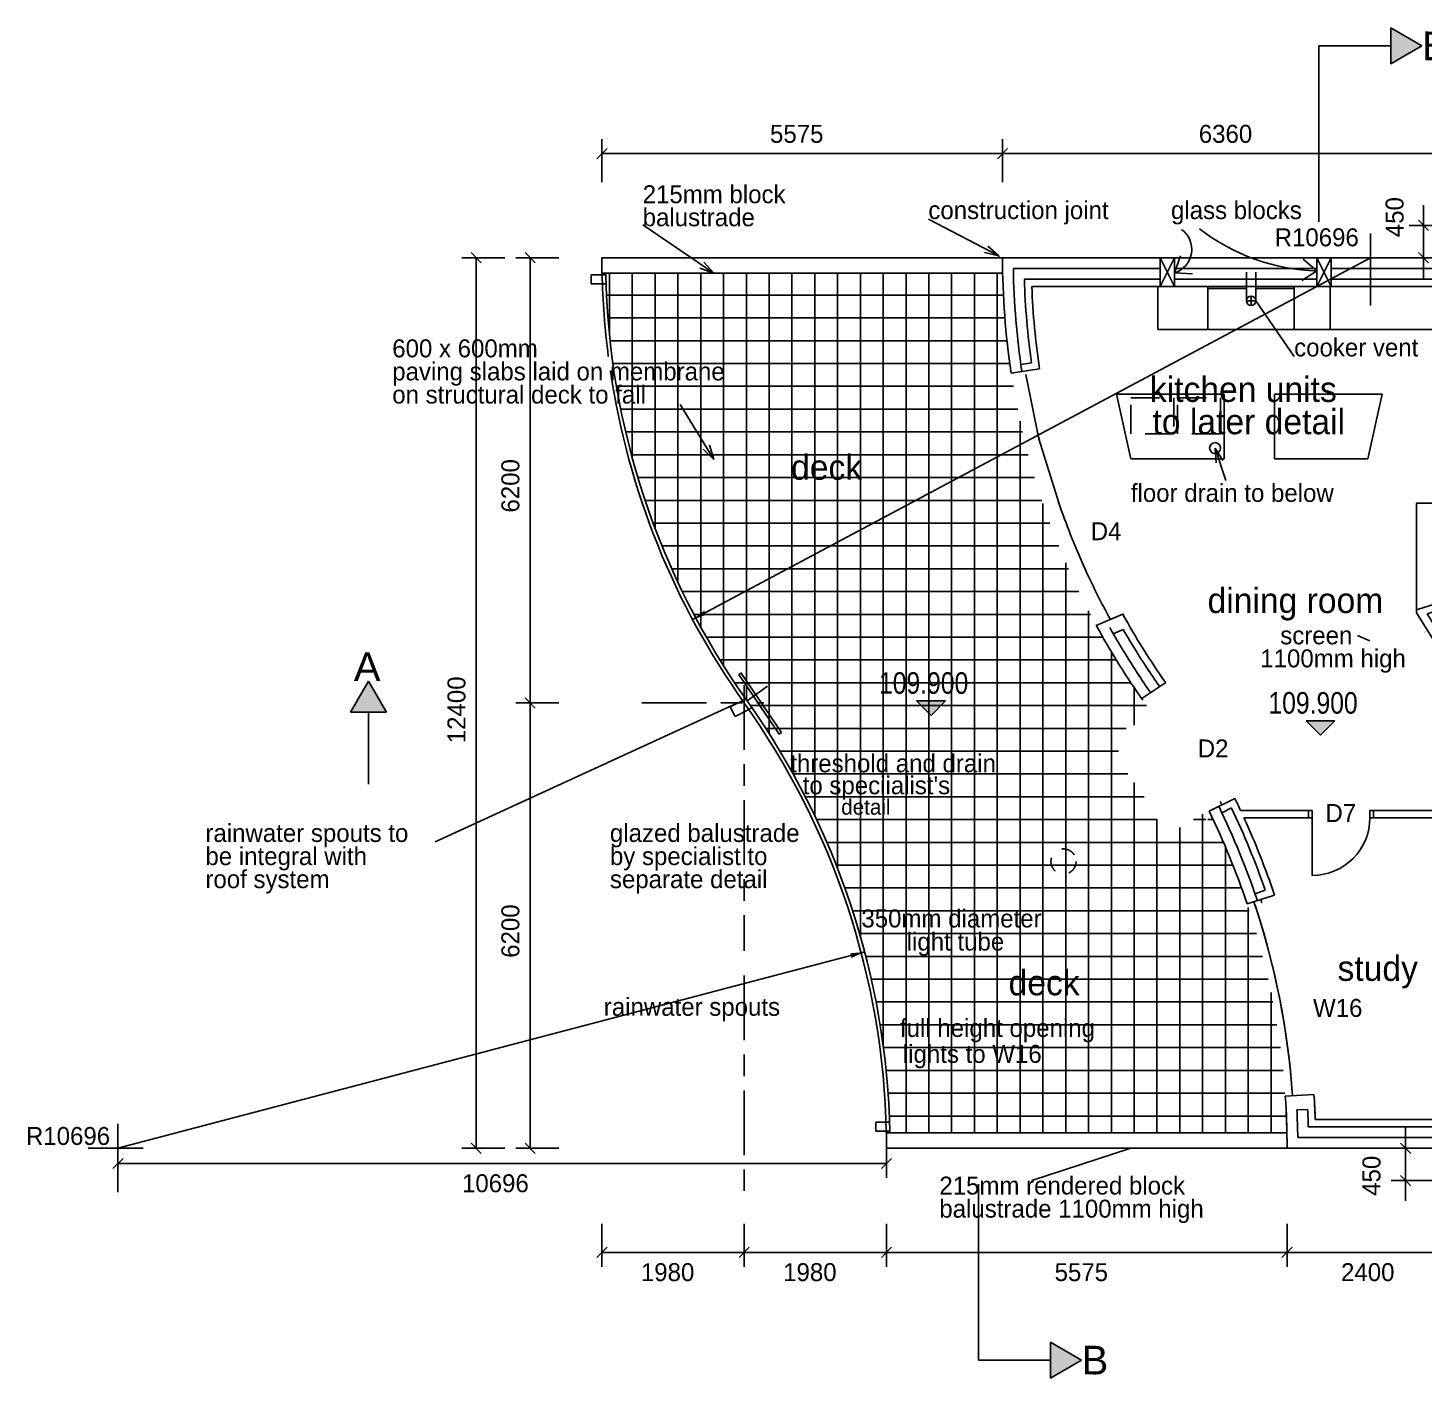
# Model space of a CAD drawing. Header units: millimetres. Extents: x -18572 to 19206, y -8076 to 11578.
# Drawn here: x -18572 to 860, y -7459 to 11341 of the extents above; entities that cross this region are included whole.
import ezdxf

# ---------------------------------------------------------------- set-up
doc = ezdxf.new("R2010")
doc.units = ezdxf.units.MM
for name, pattern in [('BORDER', [16, 13, -1, 1, -1]), ('CENTER', [16, 9, -2, 3, -2]), ('DOT', [16, 4, -4, 4, -4]), ('HIDDEN', [16, 2, -2, 2, -2, 2, -2, 2, -2])]:
    doc.linetypes.add(name, pattern=pattern)
for name, color, linetype, true_color in [('00_-_ELEVATIONS', 7, 'Continuous', 0xffffff), ('1', 7, 'Continuous', 0xffffff), ('NEW_GF', 7, 'Continuous', 0xffffff), ('NEW_LGF', 7, 'Continuous', 0xffffff)]:
    doc.layers.add(name, color=color, linetype=linetype, true_color=true_color)
for name, color, linetype in [('Dimensions', 7, 'Continuous'), ('Outside Floor', 7, 'Continuous'), ('Outside Side Walls', 7, 'Continuous'), ('Text', 7, 'Continuous')]:
    doc.layers.add(name, color=color, linetype=linetype)
doc.styles.add('ARIAL', font='ARIAL.TTF', dxfattribs={"height": 0.2})
doc.styles.add('ARIALN', font='ARIALN.TTF', dxfattribs={"height": 0.2})
doc.dimstyles.new('ISO-25', dxfattribs={"dimtxt": 150, "dimasz": 60, "dimexe": 1.25, "dimexo": 0.625, "dimtad": 1, "dimdsep": 46, "dimtxsty": 'Standard', "dimcen": 2.5, "dimadec": 0, "dimazin": 0, "dimtfac": 1, "dimtmove": 0, "dimatfit": 3, "dimfxl": 1, "dimarcsym": 0})

# ---------------------------------------------------------------- blocks, each defined once
blk = doc.blocks.new('17618C5F')
at = {"layer": 'NEW_LGF', "linetype": 'Continuous', "ltscale": 100}
h = blk.add_hatch(dxfattribs=at)
h.set_pattern_fill('net', color=8, scale=100, style=0)
h.set_pattern_definition([(0, (0, 0), (0, 317.5), []), (90, (0, 0), (-317.5, 2e-14), [])])
h.paths.add_polyline_path([(0, 11970), (5525, 11970), (5533, 11717), (5551, 11411), (5573, 11145), (5613, 10799), (5641, 10596), (5700, 10246), (5771, 9895), (5837, 9609), (5909, 9336), (5981, 9087), (6089, 8751), (6188, 8471), (6346, 8070), (6453, 7822), (6594, 7520), (6749, 7212), (6874, 6980), (7042, 6689), (7175, 6474), (7275, 6318), (7423, 6098), (7530, 5947), (7589, 5862), (7512, 5811), (7554, 5738), (7470, 5723), (7408, 5703), (7311, 5658), (7206, 5616), (7180, 5588), (7151, 5555), (7130, 5542), (7107, 5525), (7098, 5501), (7108, 5443), (7118, 5383), (7139, 5299), (7176, 5227), (7190, 5163), (7209, 5094), (7222, 5053), (7300, 4958), (7342, 4897), (7370, 4858), (7403, 4812), (7462, 4744), (7517, 4640), (7548, 4582), (7579, 4528), (7603, 4471), (7644, 4409), (7711, 4303), (7750, 4258), (7831, 4225), (7862, 4224), (7901, 4230), (7946, 4240), (8014, 4259), (8083, 4310), (8166, 4353), (8210, 4377), (8233, 4386), (8268, 4412), (8264, 4512), (8357, 4351), (8440, 4391), (8532, 4194), (8633, 3963), (8745, 3690), (8831, 3461), (8927, 3187), (9041, 2829), (9129, 2514), (9203, 2215), (9264, 1936), (9322, 1632), (9375, 1303), (9412, 1017), (9440, 741), (9465, 411), (9475, 190), (9481, 0), (3956, 0), (3931, 548), (3916, 732), (3893, 961), (3865, 1198), (3835, 1405), (3764, 1819), (3724, 2016), (3663, 2286), (3592, 2566), (3509, 2858), (3429, 3116), (3310, 3459), (3188, 3780), (3008, 4202), (2800, 4637), (2639, 4943), (2469, 5242), (2275, 5559), (2088, 5843), (1866, 6161), (1683, 6437), (1497, 6737), (1343, 7004), (1154, 7361), (936, 7815), (754, 8244), (540, 8831), (420, 9217), (337, 9519), (245, 9904), (179, 10230), (108, 10657), (67, 10977), (36, 11286), (12, 11635)])
at = {"layer": 'NEW_LGF', "color": 2, "linetype": 'HIDDEN', "ltscale": 100}
blk.add_circle((6372, 3778), 175, dxfattribs=at)
blk.add_arc((6372, 3778), 175, 0, 0, dxfattribs=at)
blk = doc.blocks.new('0655C5DF')
at = {"layer": 'NEW_LGF', "color": 9, "linetype": 'Continuous', "ltscale": 100}
for s, p in [('W1', (6926, 14136)), ('D1', (11243, 13604)), ('W2', (12697, 12591)), ('D5', (10399, 10586)), ('D4', (96, 9531)), ('D6', (10538, 8373)), ('W3', (12677, 8113)), ('D2', (1585, 6506)), ('D7', (3363, 5607)), ('W4', (11328, 5538)), ('W16', (3190, 2893)), ('W5', (11277, 2357)), ('W7', (6177, 109)), ('W6', (9686, 127))]:
    blk.add_text(s, height=250, dxfattribs=at).set_placement(p)
blk = doc.blocks.new('875AAD05')
at = {"layer": 'NEW_GF', "color": 3, "linetype": 'Continuous', "ltscale": 100}
for p, q in [((0, 143), (0, 143)), ((0, 143), (47, 0)), ((47, 0), (47, 0))]:
    blk.add_line(p, q, dxfattribs=at)
blk = doc.blocks.new('1A1A5394')
at = {"layer": '00_-_ELEVATIONS', "linetype": 'BORDER', "ltscale": 100}
blk.add_hatch(color=15, dxfattribs=at).paths.add_polyline_path([(781, 200), (1181, 200), (981, 0)])
at = {"layer": '00_-_ELEVATIONS', "color": 2, "linetype": 'Continuous', "ltscale": 100}
for p, q in [((781, 200), (981, 0)), ((1181, 200), (781, 200)), ((981, 0), (1181, 200))]:
    blk.add_line(p, q, dxfattribs=at)
at = {"layer": '00_-_ELEVATIONS', "color": 15, "linetype": 'BORDER', "ltscale": 100, "style": 'ARIALN'}
blk.add_text('109.900', height=300, rotation=359.9494, dxfattribs=at).set_placement((257, 301))
blk = doc.blocks.new('BE2061C4')
at = {"layer": 'NEW_GF', "color": 2, "linetype": 'Continuous', "ltscale": 100}
for p, q in [((0, 600), (0, 0)), ((2400, 0), (2400, 600)), ((0, 0), (4200, 0))]:
    blk.add_line(p, q, dxfattribs=at)
blk = doc.blocks.new('0B1D102E')
at = {"layer": '00_-_ELEVATIONS', "linetype": 'Continuous', "ltscale": 100}
blk.add_hatch(color=15, dxfattribs=at).paths.add_polyline_path([(781, 200), (1181, 200), (981, 0)])
at = {"layer": '00_-_ELEVATIONS', "color": 2, "linetype": 'Continuous', "ltscale": 100}
for p, q in [((781, 200), (981, 0)), ((1181, 200), (781, 200)), ((981, 0), (1181, 200))]:
    blk.add_line(p, q, dxfattribs=at)
at = {"layer": '00_-_ELEVATIONS', "color": 15, "linetype": 'Continuous', "ltscale": 100, "style": 'ARIALN'}
blk.add_text('109.900', height=300, rotation=359.9494, dxfattribs=at).set_placement((257, 301))
blk = doc.blocks.new('C8006167')
at = {"layer": 'NEW_GF', "color": 4, "linetype": 'Continuous', "ltscale": 100}
for p, q in [((2079, 15629), (2221, 15771)), ((7654, 15629), (7796, 15771)), ((7796, 15771), (7654, 15629)), ((14156, 15771), (14014, 15629)), ((13656, 14629), (13514, 14771)), ((22264, 14771), (22406, 14629)), ((23014, 14771), (23156, 14629)), ((329, 14321), (471, 14179)), ((1079, 14321), (1221, 14179)), ((13514, 14321), (13656, 14179)), ((1221, 7979), (1079, 8121)), ((22264, 8006), (22406, 7864)), ((22406, 7864), (22264, 8006)), ((471, 1779), (329, 1921)), ((1221, 1779), (1079, 1921)), ((13406, 1779), (13264, 1921)), ((13264, 1471), (13406, 1329)), ((22406, 1329), (22264, 1471)), ((23156, 1329), (23014, 1471)), ((2079, 329), (2221, 471)), ((4201, 471), (4059, 329)), ((4059, 329), (4201, 471)), ((6181, 471), (6039, 329)), ((6039, 329), (6181, 471)), ((11756, 471), (11614, 329)), ((14156, 471), (14014, 329)), ((20006, 471), (19864, 329)), ((21406, 471), (21264, 329))]:
    blk.add_line(p, q, dxfattribs=at)
at = {"layer": 'NEW_GF', "color": 2, "linetype": 'Continuous', "ltscale": 100}
for p, q in [((2150, 15300), (2150, 15900)), ((7725, 15300), (7725, 15900)), ((7725, 15300), (7725, 15900)), ((14085, 15300), (14085, 15900)), ((4938, 15700), (2150, 15700)), ((2150, 15700), (7725, 15700)), ((4938, 15700), (7725, 15700)), ((10905, 15700), (7725, 15700)), ((7725, 15700), (14085, 15700)), ((10905, 15700), (14085, 15700)), ((13585, 14983), (13585, 14700)), ((13985, 14700), (13385, 14700)), ((13585, 14250), (13585, 14700)), ((21935, 14700), (22535, 14700)), ((22335, 7935), (22335, 14700)), ((22335, 11318), (22335, 14700)), ((22685, 14700), (23285, 14700)), ((23085, 1400), (23085, 14700)), ((23085, 8050), (23085, 14700)), ((800, 14250), (200, 14250)), ((400, 1850), (400, 14250)), ((400, 8050), (400, 14250)), ((1550, 14250), (950, 14250)), ((1150, 11150), (1150, 14250)), ((1150, 14250), (1150, 8050)), ((13985, 14250), (13385, 14250)), ((13585, 13967), (13585, 14250)), ((22335, 11318), (22335, 7935)), ((1150, 11150), (1150, 8050)), ((400, 8050), (400, 1850)), ((1550, 8050), (950, 8050)), ((1550, 8050), (950, 8050)), ((1150, 4950), (1150, 8050)), ((1150, 8050), (1150, 1850)), ((23085, 8050), (23085, 1400)), ((21935, 7935), (22535, 7935)), ((21935, 7935), (22535, 7935)), ((22335, 1400), (22335, 7935)), ((22335, 4668), (22335, 7935)), ((1150, 4950), (1150, 1850)), ((22335, 4668), (22335, 1400)), ((13335, 2133), (13335, 1850)), ((800, 1850), (200, 1850)), ((1550, 1850), (950, 1850)), ((13735, 1850), (13135, 1850)), ((13335, 1400), (13335, 1850)), ((13735, 1400), (13135, 1400)), ((13335, 1117), (13335, 1400)), ((21935, 1400), (22535, 1400)), ((22685, 1400), (23285, 1400)), ((2150, 800), (2150, 200)), ((4130, 800), (4130, 200)), ((4130, 800), (4130, 200)), ((6110, 800), (6110, 200)), ((6110, 800), (6110, 200)), ((11685, 800), (11685, 200)), ((11685, 800), (11685, 200)), ((14085, 800), (14085, 200)), ((14085, 800), (14085, 200)), ((19935, 800), (19935, 200)), ((19935, 800), (19935, 200)), ((21335, 800), (21335, 200)), ((4130, 400), (2150, 400)), ((3140, 400), (2150, 400)), ((3140, 400), (4130, 400)), ((6110, 400), (4130, 400)), ((5120, 400), (4130, 400)), ((5120, 400), (6110, 400)), ((8898, 400), (6110, 400)), ((6110, 400), (11685, 400)), ((8898, 400), (11685, 400)), ((12885, 400), (11685, 400)), ((11685, 400), (14085, 400)), ((12885, 400), (14085, 400)), ((17010, 400), (14085, 400)), ((14085, 400), (19935, 400)), ((17010, 400), (19935, 400)), ((20635, 400), (19935, 400)), ((19935, 400), (21335, 400)), ((20635, 400), (21335, 400))]:
    blk.add_line(p, q, dxfattribs=at)
at = {"layer": 'NEW_GF', "color": 1, "linetype": 'CENTER', "ltscale": 100}
for p, q in [((4130, 8296), (4130, 4598)), ((2704, 8050), (4403, 8050)), ((4130, 4255), (4130, 1121))]:
    blk.add_line(p, q, dxfattribs=at)
at = {"layer": 'NEW_GF', "color": 3, "linetype": 'Continuous', "ltscale": 100}
for s, p in [('5575', (4489, 15850)), ('6360', (10457, 15850)), ('1980', (2692, 0)), ('1980', (4672, 0)), ('5575', (8450, 0)), ('2400', (12437, 0)), ('5850', (16562, 0)), ('1400', (20187, 0))]:
    blk.add_text(s, height=250, dxfattribs=at).set_placement(p)
for s, p in [('450', (13307, 14536)), ('6765', (22735, 10870)), ('6200', (1000, 10702)), ('12400', (250, 7490)), ('13300', (23485, 7490)), ('6200', (1000, 4502)), ('6535', (22735, 4220)), ('450', (12985, 1188))]:
    blk.add_text(s, height=250, rotation=90, dxfattribs=at).set_placement(p)
blk = doc.blocks.new('084538C4')
at = {"layer": 'NEW_GF', "color": 2, "linetype": 'Continuous', "ltscale": 100}
for p, q in [((0, 904), (50, 904)), ((50, 804), (0, 804)), ((50, 904), (50, 804)), ((904, 904), (854, 904)), ((854, 904), (854, 804)), ((854, 804), (904, 804))]:
    blk.add_line(p, q, dxfattribs=at)
at = {"layer": 'NEW_GF', "color": 4, "linetype": 'Continuous', "ltscale": 100}
blk.add_line((50, 0), (50, 804), dxfattribs=at)
at = {"layer": 'NEW_GF', "color": 2, "linetype": 'Continuous', "ltscale": 100}
blk.add_arc((50, 804), 804, 270, 0, dxfattribs=at)
blk.add_arc((50, 804), 804, 270, 0, dxfattribs=at)
blk = doc.blocks.new('4D6A7BD9')
at = {"layer": '1', "color": 9, "linetype": 'Continuous', "ltscale": 100}
for p, q in [((414, 1005), (414, 0)), ((0, 667), (763, 667))]:
    blk.add_line(p, q, dxfattribs=at)
blk = doc.blocks.new('3153BFF7')
at = {"layer": 'NEW_GF', "linetype": 'Continuous', "ltscale": 100}
for points in [[(5737, 18426), (5737, 18926), (6170, 18676)], [(1000, 126), (1000, 626), (1433, 376)]]:
    blk.add_hatch(color=15, dxfattribs=at).paths.add_polyline_path(points)
at = {"layer": 'NEW_GF', "color": 1, "linetype": 'Continuous', "ltscale": 100}
for p, q in [((6170, 18676), (5737, 18926)), ((5737, 18926), (5737, 18426)), ((4737, 16226), (4737, 18676)), ((4737, 18676), (5737, 18676)), ((5737, 18426), (6170, 18676)), ((0, 376), (0, 2826)), ((1433, 376), (1000, 626)), ((1000, 626), (1000, 126)), ((0, 376), (1000, 376)), ((1000, 126), (1433, 376))]:
    blk.add_line(p, q, dxfattribs=at)
at = {"layer": 'NEW_GF', "color": 15, "linetype": 'Continuous', "ltscale": 100, "style": 'ARIAL'}
for p in [(6170, 18476), (1433, 176)]:
    blk.add_text('B', height=400, rotation=359.9494, dxfattribs=at).set_placement(p)
blk = doc.blocks.new('316456DA')
at = {"layer": 'NEW_GF', "linetype": 'Continuous', "ltscale": 100}
for points in [[(26358, 3225), (26108, 3657), (25858, 3224)], [(173, 1000), (423, 1433), (673, 1000)]]:
    blk.add_hatch(color=15, dxfattribs=at).paths.add_polyline_path(points)
at = {"layer": 'NEW_GF', "color": 1, "linetype": 'Continuous', "ltscale": 100}
for p, q in [((26108, 3657), (25858, 3224)), ((26358, 3225), (26108, 3657)), ((25858, 3224), (26358, 3225)), ((26108, 2225), (26108, 3225)), ((20558, 0), (20558, 2225)), ((20558, 2225), (26108, 2225)), ((173, 1000), (423, 1433)), ((423, 1433), (673, 1000)), ((673, 1000), (173, 1000)), ((423, 0), (423, 1000)), ((16508, 0), (20558, 0))]:
    blk.add_line(p, q, dxfattribs=at)
at = {"layer": 'NEW_GF', "color": 15, "linetype": 'Continuous', "ltscale": 100, "style": 'ARIAL'}
for p in [(25904, 3658), (219, 1433)]:
    blk.add_text('A', height=400, rotation=359.9494, dxfattribs=at).set_placement(p)
blk = doc.blocks.new('BFA4255F')
at = {"layer": 'NEW_LGF', "color": 2, "linetype": 'Continuous', "ltscale": 100}
for p, q in [((18, 299), (209, 138)), ((209, 138), (0, 0))]:
    blk.add_line(p, q, dxfattribs=at)
blk = doc.blocks.new('79624D01')
at = {"layer": '1', "color": 9, "linetype": 'Continuous', "ltscale": 100}
for p, q in [((414, 733), (414, 0)), ((0, 395), (763, 395))]:
    blk.add_line(p, q, dxfattribs=at)
blk = doc.blocks.new('B50964B3')
at = {"layer": 'NEW_LGF', "color": 2, "linetype": 'Continuous', "ltscale": 100}
for p, q in [((0, 13), (83, 249)), ((250, 0), (0, 13))]:
    blk.add_line(p, q, dxfattribs=at)
blk = doc.blocks.new('D0FEC1A9')
at = {"layer": 'NEW_GF', "color": 2, "linetype": 'Continuous', "ltscale": 100}
for p, q in [((0, 400), (0, 0)), ((0, 400), (200, 0)), ((0, 0), (200, 400)), ((200, 400), (200, 0)), ((2184, 400), (2184, 0)), ((2184, 400), (2384, 0)), ((2184, 0), (2384, 400)), ((2384, 400), (2384, 0))]:
    blk.add_line(p, q, dxfattribs=at)
blk = doc.blocks.new('21F32D17')
at = {"layer": '1', "color": 2, "linetype": 'Continuous', "ltscale": 100}
for p, q in [((0, 3897), (600, 3897)), ((0, 3356), (0, 2410)), ((0, 2410), (600, 2600)), ((0, 2410), (0, 2410)), ((0, 2370), (0, 2410)), ((600, 1409), (0, 2370)), ((150, 2356), (600, 2500)), ((150, 2356), (1000, 994)), ((120, 2103), (121, 2101)), ((600, 1409), (600, 873))]:
    blk.add_line(p, q, dxfattribs=at)
at = {"layer": '1', "color": 4, "linetype": 'Continuous', "ltscale": 100}
for p, q in [((6150, 3169), (6150, 2819)), ((6050, 2819), (6050, 3069)), ((6150, 2819), (6050, 2819)), ((6150, 2069), (6050, 2069)), ((6050, 2069), (6050, 0)), ((6150, 1299), (6150, 2069))]:
    blk.add_line(p, q, dxfattribs=at)
at = {"layer": '1', "color": 1, "linetype": 'Continuous', "ltscale": 100}
for p, q in [((334, 2418), (1057, 1269)), ((665, 2519), (1274, 1394))]:
    blk.add_line(p, q, dxfattribs=at)
at = {"layer": '1', "color": 2, "linetype": 'Continuous', "ltscale": 100}
blk.add_arc((3550, -2810), 4780, 121.4259, 123.7504, dxfattribs=at)
blk.add_arc((3550, -2810), 4780, 121.4259, 123.7504, dxfattribs=at)
blk = doc.blocks.new('B30D6A49')
at = {"layer": 'NEW_GF', "color": 2, "linetype": 'Continuous', "ltscale": 100}
blk.add_line((0, 0), (0, 0), dxfattribs=at)
blk = doc.blocks.new('4E2E5D04')
at = {"layer": 'NEW_GF', "color": 2, "linetype": 'Continuous', "ltscale": 100}
for p, q in [((0, 0), (2, 1)), ((2, 0), (0, 0))]:
    blk.add_line(p, q, dxfattribs=at)
blk = doc.blocks.new('933729CB')
at = {"layer": 'NEW_GF', "color": 2, "linetype": 'Continuous', "ltscale": 100}
for p, q in [((200, 0), (0, 48)), ((46, 137), (200, 0))]:
    blk.add_line(p, q, dxfattribs=at)
blk = doc.blocks.new('33B6F3AF')
at = {"layer": '1', "color": 3, "linetype": 'Continuous', "ltscale": 100}
for p, q in [((203, 11920), (0, 11920)), ((0, 11920), (0, 11795)), ((0, 11795), (206, 11795)), ((1936, 5906), (2152, 6015)), ((1936, 5906), (2004, 5772)), ((2194, 5869), (2235, 5897)), ((4154, 125), (3960, 125)), ((3960, 125), (3960, 0)), ((3960, 0), (4157, 0))]:
    blk.add_line(p, q, dxfattribs=at)
blk = doc.blocks.new('80D85380')
at = {"layer": 'NEW_LGF', "color": 2, "linetype": 'Continuous', "ltscale": 100}
for p, q in [((85, 197), (147, 0)), ((147, 0), (0, 145))]:
    blk.add_line(p, q, dxfattribs=at)
blk = doc.blocks.new('1EC46168')
at = {"layer": 'NEW_LGF', "color": 2, "linetype": 'Continuous', "ltscale": 100}
for p, q in [((194, 0), (0, 71)), ((56, 154), (194, 0))]:
    blk.add_line(p, q, dxfattribs=at)
blk = doc.blocks.new('2884E422')
at = {"layer": 'NEW_LGF', "color": 2, "linetype": 'Continuous', "ltscale": 100}
for p, q in [((2, 0), (0, 1)), ((0, 1), (2, 1))]:
    blk.add_line(p, q, dxfattribs=at)
blk = doc.blocks.new('ADEC060F')
at = {"layer": 'NEW_LGF', "color": 2, "linetype": 'Continuous', "ltscale": 100}
for p, q in [((15, 0), (0, 206)), ((0, 206), (110, 31))]:
    blk.add_line(p, q, dxfattribs=at)
blk = doc.blocks.new('E8B03687')
at = {"layer": '1', "color": 9, "linetype": 'Continuous', "ltscale": 100}
for p, q in [((12079, 5431), (12079, 4831)), ((1383, 4631), (1383, 5231)), ((6731, 5031), (1383, 5031)), ((1383, 5031), (12079, 5031)), ((6731, 5031), (12079, 5031))]:
    blk.add_line(p, q, dxfattribs=at)
at = {"layer": '1', "color": 4, "linetype": 'Continuous', "ltscale": 100}
for p, q in [((1313, 4960), (1454, 5102)), ((12150, 5102), (12009, 4960))]:
    blk.add_line(p, q, dxfattribs=at)
at = {"layer": '1', "color": 9, "linetype": 'Continuous', "ltscale": 100}
for s, p in [('R10696', (17482, 17802)), ('R10696', (102, 5289)), ('10696', (6171, 4631))]:
    blk.add_text(s, height=250, dxfattribs=at).set_placement(p)
for points in [[(9380, 12605), (18815, 17643)], [(11776, 7976), (1383, 5243)]]:
    blk.add_leader(points, dimstyle='ISO-25', override={"dimasz": 200}, dxfattribs=at)

msp = doc.modelspace()

# ---------------------------------------------------------------- linework, layer by layer
for p, q in [((-10580, 7926), (-10230, 7926)), ((-8561, 1970), (-8276, 2173)), ((-6624, -4044), (-6274, -4044))]:
    msp.add_line(p, q)
msp.add_lwpolyline([(-8084, 1529), (-8643, 2358), (-8676, 2336), (-8117, 1507)], close=True)
at = {"layer": '1', "color": 2, "linetype": 'Continuous', "ltscale": 100}
msp.add_line((-1090, -2224), (-1090, -2224), dxfattribs=at)
at = {"layer": 'NEW_GF', "color": 4, "linetype": 'Continuous', "ltscale": 100}
for p, q in [((1353, 8141), (-5007, 8141)), ((1353, 7741), (-4599, 7741)), ((-4886, 6535), (-4490, 6595)), ((-3703, 3022), (-3321, 3181)), ((-3004, 2438), (-3001, 2440)), ((-2735, 2228), (-3070, 2002)), ((-2133, 437), (-1774, 613)), ((-1693, 444), (-747, 444)), ((-747, 444), (-747, 344)), ((1353, 444), (157, 444)), ((157, 444), (157, 344)), ((-747, 344), (-1647, 344)), ((157, 344), (1353, 344)), ((-1222, -733), (-1602, -857)), ((-1072, -3533), (-672, -3510)), ((1353, -3859), (-654, -3859)), ((1353, -4259), (-1047, -4259))]:
    msp.add_line(p, q, dxfattribs=at)
at = {"layer": 'NEW_GF', "color": 2, "linetype": 'Continuous', "ltscale": 100}
for p, q in [((-2815, 7991), (-4856, 7991)), ((-631, 7991), (-2615, 7991)), ((1353, 7991), (-431, 7991)), ((-2815, 7841), (-4703, 7841)), ((-631, 7841), (-2615, 7841)), ((1353, 7841), (-431, 7841)), ((-4752, 6656), (-4604, 6678)), ((-4681, 6515), (-4500, 5619)), ((-3465, 2904), (-3326, 2963)), ((-3011, 2455), (-2948, 2355)), ((-1976, 571), (-1954, 525)), ((-1955, 413), (-1820, 479)), ((-1492, -716), (-1350, -667)), ((-910, -3724), (-760, -3717)), ((1352, -3959), (-751, -3959)), ((1352, -4109), (-898, -4109))]:
    msp.add_line(p, q, dxfattribs=at)
at = {"layer": 'NEW_GF', "color": 1, "linetype": 'Continuous', "ltscale": 100}
for p, q in [((-10580, 7927), (-10582, 7926)), ((-948, 6767), (-1483, 7541)), ((-7175, -863), (-7176, -862)), ((-3221, -4259), (-4599, -4709))]:
    msp.add_line(p, q, dxfattribs=at)
at = {"layer": 'NEW_GF', "color": 3, "linetype": 'Continuous', "ltscale": 100}
msp.add_line((-8729, 1753), (-8538, 1849), dxfattribs=at)
at = {"layer": 'NEW_GF', "color": 1, "linetype": 'Continuous', "ltscale": 100}
for centre, radius, start, end in [((5689, 8141), 10746, 179.8592, 179.9982), ((5689, 8141), 10746, 179.8592, 179.9982), ((-11743, -4259), 10796, 3.8868, 18.54), ((-11743, -4259), 10796, 3.8868, 18.2746)]:
    msp.add_arc(centre, radius, start, end, dxfattribs=at)
at = {"layer": 'NEW_GF', "color": 4, "linetype": 'Continuous', "ltscale": 100}
for centre, radius, start, end in [((5689, 8141), 10696, 179.9982, 188.6358), ((5689, 8141), 10696, 179.9982, 188.6358), ((5689, 8141), 10296, 182.2246, 188.6358), ((5689, 8141), 10296, 182.2246, 188.6358), ((5689, 8141), 10296, 208.8213, 215.0619), ((5689, 8141), 10696, 208.5908, 213.2644), ((5689, 8141), 10296, 213.2644, 215.0619), ((5689, 8141), 10696, 213.2644, 215.156), ((5689, 8141), 10696, 213.2644, 215.156), ((-11743, -4259), 11096, 25.0749, 26.0425), ((-11743, -4259), 11096, 25.0749, 26.0425), ((-11743, -4259), 10696, 18.5443, 26.0425), ((-11743, -4259), 10696, 18.5443, 26.0425), ((-11743, -4259), 11096, 18.5274, 24.5062), ((-11743, -4259), 11096, 18.5274, 24.5062), ((-11743, -4259), 10696, 359.9982, 3.8926), ((-11743, -4259), 10696, 359.9982, 3.3536), ((-11743, -4259), 11096, 2.0641, 3.87), ((-11743, -4259), 11096, 2.0641, 3.3536)]:
    msp.add_arc(centre, radius, start, end, dxfattribs=at)
at = {"layer": 'NEW_GF', "color": 2, "linetype": 'Continuous', "ltscale": 100}
for centre, radius, start, end in [((5689, 8141), 10546, 180.8131, 188.6358), ((5689, 8141), 10546, 180.8131, 188.6358), ((114, 8141), 10696, 181.1499, 187.3801), ((114, 8141), 10696, 181.1499, 187.3801), ((114, 8141), 10646, 181.1553, 215.4241), ((114, 8141), 10646, 181.1553, 215.4241), ((5689, 8141), 10396, 181.6517, 188.0847), ((5689, 8141), 10396, 181.6517, 188.0847), ((114, 8141), 10696, 188.4868, 215.4241), ((114, 8141), 10696, 188.4868, 215.4241), ((5689, 8141), 10546, 209.2217, 213.8077), ((5689, 8141), 10546, 209.2217, 213.8077), ((5689, 8141), 10396, 209.8717, 213.8155), ((5689, 8141), 10396, 209.8717, 213.8155), ((5689, 8141), 10546, 213.2644, 215.04), ((5689, 8141), 10546, 213.2644, 215.04), ((-3591, 3025), 838, 314.8832, 315.0771), ((-3591, 3025), 838, 314.8832, 315.0771), ((5689, 8141), 10396, 213.8155, 215.053), ((5689, 8141), 10396, 213.8155, 215.053), ((-17318, -4259), 10746, 1.1446, 35.4241), ((-17318, -4259), 10746, 1.1446, 35.4241), ((-17318, -4259), 10696, 1.1499, 35.4241), ((-17318, -4259), 10696, 1.1499, 35.4241), ((-11743, -4259), 10846, 18.5443, 26.0425), ((-11743, -4259), 10846, 18.5443, 26.0425), ((-11743, -4259), 10996, 19.0662, 25.5214), ((-11743, -4259), 10996, 19.0662, 25.5214), ((-11743, -4259), 10896, 18.2728, 18.5357), ((-11743, -4259), 10896, 18.2728, 18.5357), ((-11743, -4259), 10846, 0.7906, 2.8253), ((-11743, -4259), 10846, 0.7906, 2.8253), ((-11743, -4259), 10996, 1.5616, 2.8253), ((-11743, -4259), 10996, 1.5616, 2.8253)]:
    msp.add_arc(centre, radius, start, end, dxfattribs=at)
at = {"layer": 'NEW_LGF', "color": 1, "linetype": 'HIDDEN', "ltscale": 100}
for p, q in [((-1613, 7741), (-1613, 8141)), ((-1483, 8116), (-1483, 8141)), ((-1483, 7741), (-1483, 8116))]:
    msp.add_line(p, q, dxfattribs=at)
at = {"layer": 'NEW_LGF', "color": 2, "linetype": 'Continuous', "ltscale": 100}
for p, q in [((-2148, 7741), (-2148, 7141)), ((-2148, 7712), (-1613, 7712)), ((-1483, 7712), (-948, 7712)), ((-948, 7141), (-948, 7741)), ((-2148, 7141), (-948, 7141)), ((-4506, 5649), (-4494, 5600)), ((-4500, 5619), (-4223, 4726)), ((-4232, 4749), (-4215, 4702)), ((753, 4724), (753, 4183)), ((-3884, 3867), (-3864, 3821)), ((-1065, -2671), (-1057, -2721))]:
    msp.add_line(p, q, dxfattribs=at)
at = {"layer": 'NEW_LGF', "color": 1, "linetype": 'Continuous', "ltscale": 100}
for p, q in [((-1613, 7541), (-1613, 7741)), ((-1548, 7606), (-1548, 7476)), ((-1483, 7741), (-1483, 7541)), ((-1613, 7541), (-1483, 7541)), ((-3421, 6241), (-1921, 6241)), ((-3221, 5341), (-3421, 6241)), ((-1921, 6241), (-1921, 5341)), ((279, 6241), (-1221, 6241)), ((-1221, 6241), (-1221, 5341)), ((79, 5341), (279, 6241)), ((-1899, 5038), (-2049, 5491)), ((-3221, 5341), (-1921, 5341)), ((-1221, 5341), (79, 5341))]:
    msp.add_line(p, q, dxfattribs=at)
at = {"layer": 'NEW_LGF', "color": 1, "linetype": 'DOT', "ltscale": 100}
for p, q in [((-3221, 6191), (-2621, 6191)), ((-3221, 5691), (-3221, 6191)), ((-2621, 6191), (-2621, 5691)), ((-2571, 6191), (-1971, 6191)), ((-2571, 5691), (-2571, 6191)), ((-1971, 6191), (-1971, 5691)), ((-2621, 5691), (-3221, 5691)), ((-1971, 5691), (-2571, 5691))]:
    msp.add_line(p, q, dxfattribs=at)
at = {"layer": 'NEW_LGF', "color": 1, "linetype": 'Continuous', "ltscale": 100}
msp.add_circle((-1548, 7541), 65, dxfattribs=at)
at = {"layer": 'NEW_LGF', "color": 2, "linetype": 'Continuous', "ltscale": 100}
msp.add_circle((-2049, 5491), 75, dxfattribs=at)
for centre, radius, start, end in [((150, 9269), 0, 0, 0), ((-2716, 8257), 343, 287.1279, 54.2148), ((-567, 10710), 2751, 231.9232, 268.6629), ((-11743, -4259), 10896, 82.9909, 83.2636), ((-11743, -4259), 10896, 82.9909, 83.2636), ((-2049, 5491), 75, 0, 0), ((5689, 8141), 10484, 199.0085, 204.1949), ((5689, 8141), 10484, 199.0085, 204.1949), ((5689, 8141), 10484, 204.1949, 208.7107), ((5689, 8141), 10484, 204.1949, 208.7107), ((-11743, -4259), 10796, 13.4436, 13.7089), ((-11743, -4259), 10796, 13.4436, 13.7089)]:
    msp.add_arc(centre, radius, start, end, dxfattribs=at)
at = {"layer": 'NEW_LGF', "color": 1, "linetype": 'Continuous', "ltscale": 100}
for start in [0, 180, 180]:
    msp.add_arc((-1548, 7541), 65, start, 0, dxfattribs=at)
at = {"layer": 'Outside Side Walls', "color": 3, "linetype": 'Continuous', "ltscale": 100}
for p, q in [((-5007, 8141), (-10582, 8141)), ((-10582, 8141), (-10582, 7926)), ((-5005, 7926), (-10582, 7926)), ((-1049, -4044), (-6622, -4044)), ((-6622, -4044), (-6622, -4259)), ((-1047, -4259), (-6622, -4259))]:
    msp.add_line(p, q, dxfattribs=at)
at = {"layer": 'Text', "color": 1, "linetype": 'Continuous', "ltscale": 100}
for p, q in [((-10015, 8597), (-9025, 7926)), ((-6039, 8679), (-5057, 8167)), ((-9493, 6097), (-9025, 5332)), ((-64, 2883), (107, 2805)), ((-12903, 6), (-8689, 1941))]:
    msp.add_line(p, q, dxfattribs=at)
at = {"layer": 'Text', "color": 2, "linetype": 'Continuous', "ltscale": 100}
for centre, radius, start, end in [((-2716, 8257), 343, 287.1279, 54.2148), ((-567, 10710), 2751, 231.9232, 268.6629)]:
    msp.add_arc(centre, radius, start, end, dxfattribs=at)

# ---------------------------------------------------------------- block references
at = {"layer": '00_-_ELEVATIONS'}
for name, p in [('0B1D102E', (-6983, 1769)), ('1A1A5394', (-1563, 1492))]:
    msp.add_blockref(name, p, dxfattribs=at)
at = {"layer": '1'}
for name, p in [('4D6A7BD9', (-300, 7474)), ('33B6F3AF', (-10732, -4019)), ('21F32D17', (753, 827)), ('79624D01', (-17732, -4654))]:
    msp.add_blockref(name, p, dxfattribs=at)
at = {"layer": 'Dimensions'}
msp.add_blockref('C8006167', (-12732, -6109), dxfattribs=at)
at = {"layer": 'NEW_GF'}
for name, p in [('3153BFF7', (-5340, -7585)), ('D0FEC1A9', (-2815, 7741)), ('4E2E5D04', (-10582, 7926)), ('BE2061C4', (-2847, 7141)), ('316456DA', (-14255, 813)), ('084538C4', (-747, -460)), ('875AAD05', (-7176, -1005)), ('B30D6A49', (-7152, -934))]:
    msp.add_blockref(name, p, dxfattribs=at)
at = {"layer": 'NEW_LGF'}
for name, p in [('0655C5DF', (-3875, -5323)), ('2884E422', (-10582, 7925)), ('ADEC060F', (-2049, 5285))]:
    msp.add_blockref(name, p, dxfattribs=at)
at = {"layer": 'Outside Floor'}
msp.add_blockref('17618C5F', (-10530, -4044), dxfattribs=at)
at = {"layer": 'Text'}
for name, p in [('E8B03687', (-18701, -9502)), ('933729CB', (-5258, 8167)), ('B50964B3', (-2615, 7916)), ('1EC46168', (-9219, 7926)), ('BFA4255F', (-840, 7822)), ('80D85380', (-9172, 5332))]:
    msp.add_blockref(name, p, dxfattribs=at)

# ---------------------------------------------------------------- texts
msp.add_text('detail', height=214.7).set_placement((-7252, 386))
at = {"layer": 'NEW_GF', "color": 15, "linetype": 'Continuous', "ltscale": 100}
for s, height, p in [('215mm block', 250, (-10015, 8900)), ('balustrade', 250, (-10015, 8579)), ('600 x 600mm', 250, (-13501, 6754)), ('paving slabs laid on membrane', 250, (-13501, 6433)), ('kitchen units ', 350, (-2956, 6133)), ('on structural deck to fall', 250, (-13501, 6111)), ('to later detail', 350, (-2919, 5683)), ('deck', 350, (-7950, 5049)), ('glazed balustrade ', 250, (-10471, 6)), ('by specialist to ', 250, (-10471, -316)), ('separate detail', 250, (-10471, -637)), ('study', 350, (-344, -1928)), ('215mm rendered block', 250, (-5886, -4903)), ('balustrade 1100mm high', 250, (-5886, -5225))]:
    msp.add_text(s, height=height, dxfattribs=at).set_placement(p)
at = {"layer": 'Text', "color": 15, "linetype": 'Continuous', "ltscale": 100}
for s, height, p in [('construction joint', 250, (-6039, 8679)), ('glass blocks', 250, (-2662, 8679)), ('cooker vent', 250, (-948, 6767)), ('floor drain to below', 250, (-3221, 4741)), ('dining room', 350, (-2153, 3194)), ('screen', 250, (-1141, 2758)), ('1100mm high', 250, (-1419, 2437)), ('threshold and drain', 250, (-7961, 976)), ("to speciialist's ", 250, (-7788, 670)), ('rainwater spouts to ', 250, (-16101, 6)), ('be integral with', 250, (-16101, -316)), ('roof system', 250, (-16101, -637)), ('350mm diameter ', 250, (-6971, -1184)), ('light tube', 250, (-6340, -1506)), ('deck', 350, (-4922, -2129)), ('rainwater spouts', 250, (-10556, -2414)), ('full height opening', 250, (-6434, -2709)), ('lights to W16', 250, (-6394, -3070))]:
    msp.add_text(s, height=height, dxfattribs=at).set_placement(p)

doc.saveas('drawing.dxf')
